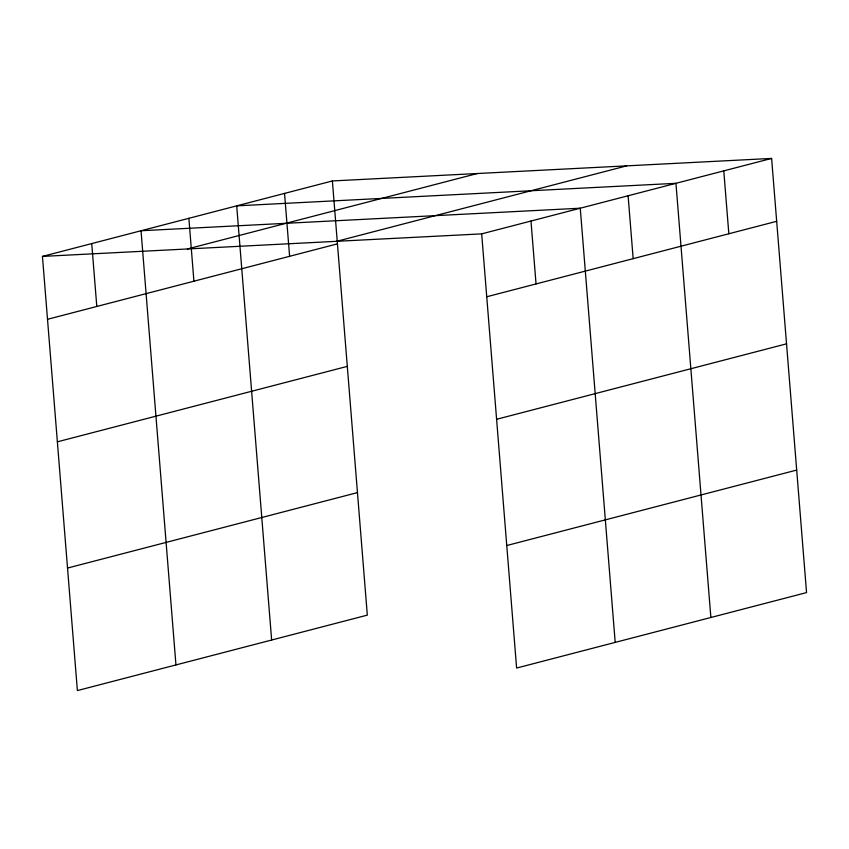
<?xml version="1.0" encoding="UTF-8"?>
<svg xmlns="http://www.w3.org/2000/svg" width="849" height="849" viewBox="0 0 849 849"><rect width="100%" height="100%" fill="white"/><g stroke="black" fill="none" stroke-linecap="round" stroke-linejoin="round"><path stroke-width="1.27" d="M332.383 180.954L367.32 615.132L77.386 690.577L42.45 256.409L332.383 180.954L771.614 158.423L806.55 592.591L516.616 668.046L481.68 233.868L771.614 158.423M187.396 248.969L477.329 173.525M336.735 241.307L626.668 165.863M47.512 319.298L337.446 243.854M486.742 296.768L776.676 221.313M57.371 441.82L347.305 366.375M496.601 419.289L786.535 343.834M67.527 568.055L357.461 492.611M506.757 545.525L796.691 470.07M42.45 256.409L481.68 233.868M723.783 170.872L728.835 233.762M710.868 617.488L675.942 183.32L236.701 205.851L271.638 640.029M628.101 195.769L633.163 258.669M615.196 642.385L580.26 208.217L141.03 230.748L175.955 664.926M530.975 221.048L536.037 283.937M284.542 193.402L289.605 256.302M188.871 218.299L193.922 281.199M91.734 243.578L96.797 306.478"/></g></svg>
